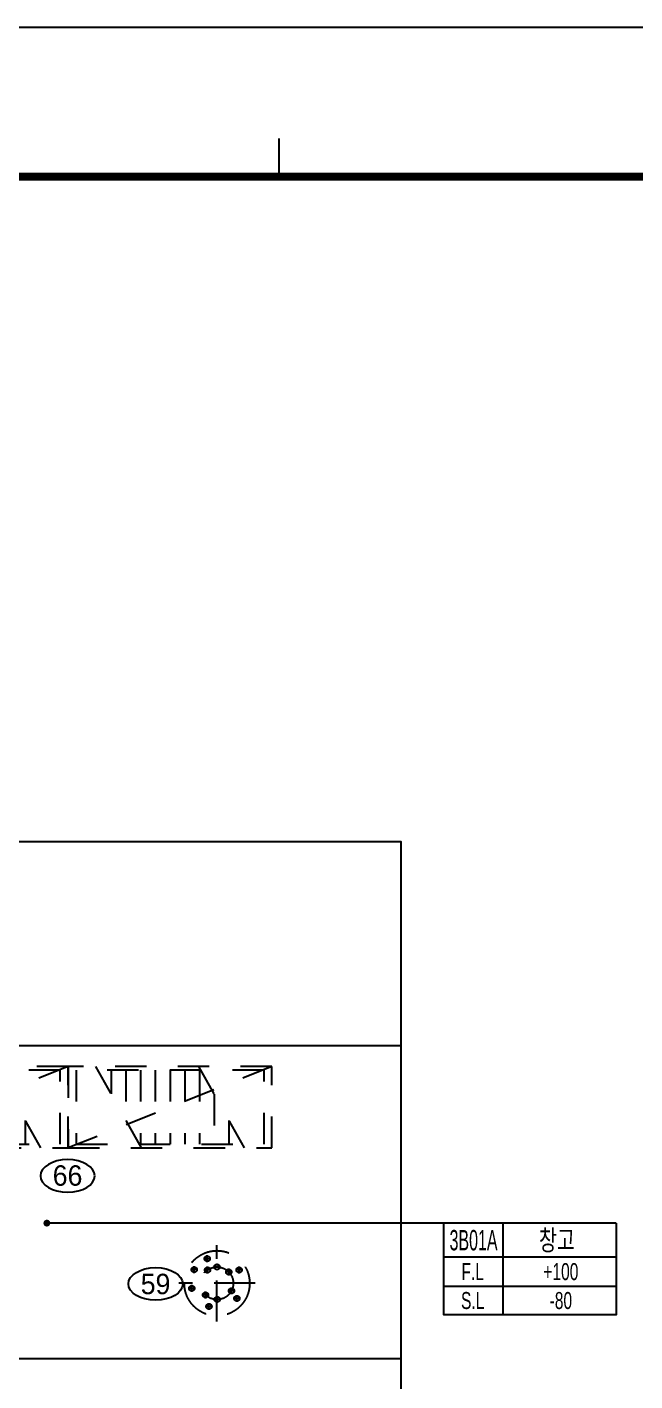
# Model space of a CAD drawing. Header units: millimetres. Extents: x 0 to 253659, y 0 to 59400.
# Drawn here: x 71147 to 75619, y 49447 to 59400 of the extents above; entities that cross this region are included whole.
import ezdxf
from ezdxf.enums import TextEntityAlignment as Align

# ---------------------------------------------------------------- set-up
doc = ezdxf.new("R2010")
doc.units = ezdxf.units.MM
doc.header["$LTSCALE"] = 200
doc.header["$MEASUREMENT"] = 0
for name, pattern in [('DASHDOT', [1, 0.5, -0.25, 0, -0.25]), ('HID', [2.3, 1.5, -0.8]), ('HIDDEN', [2, 1, -1])]:
    doc.linetypes.add(name, pattern=pattern)
doc.layers.get('0').update_dxf_attribs({"linetype": 'CONTINUOUS'})
for name, color, linetype in [('1', 1, 'CONTINUOUS'), ('HD', 3, 'HIDDEN'), ('KC', 1, 'DASHDOT'), ('KI', 4, 'CONTINUOUS'), ('KO', 7, 'CONTINUOUS'), ('M-ROOM', 6, 'CONTINUOUS'), ('ROOM-LINE', 4, 'CONTINUOUS'), ('SHEET', 7, 'CONTINUOUS'), ('주방기구(기존)', 8, 'HID'), ('주방기구-기호', 9, 'CONTINUOUS')]:
    doc.layers.add(name, color=color, linetype=linetype)
doc.layers.add('6', color=7, linetype='CONTINUOUS', true_color=0xff99ff)
doc.layers.add('x', color=161, linetype='CONTINUOUS', plot=False)
doc.styles.get("Standard").update_dxf_attribs({"font": ''})
doc.styles.add('돋움', font='gulim.ttc', dxfattribs={"width": 0.8})
doc.styles.get('Standard').set_extended_font_data('Gulim')

# ---------------------------------------------------------------- blocks, each defined once
blk = doc.blocks.new('Form')
blk.add_line((31000, 28880), (31000, 28630))
blk.add_lwpolyline([(0, 0), (0, 29700), (42000, 29700), (42000, 0)], close=True)
at = {"layer": 'SHEET', "color": 3, "const_width": 60}
blk.add_lwpolyline([(1100, 1100), (1100, 28600), (40900, 28600), (40900, 1100)], close=True, dxfattribs=at)
blk = doc.blocks.new('번호59', base_point=(198745.8, 167939.4))
at = {"color": 4}
blk.add_ellipse((198745.8, 167939.4), major_axis=(200, 0), ratio=0.6, dxfattribs=at)
blk.add_text('59', height=150).set_placement((198745.8, 167939.4), align=Align.MIDDLE_CENTER)
blk = doc.blocks.new('A$C789A1B0B')
at = {"layer": 'HD', "color": 8, "linetype": 'HIDDEN'}
blk.add_lwpolyline([(715, 865), (715, 35), (35, 35), (35, 865)], close=True, dxfattribs=at)
at = {"layer": 'KC', "color": 8, "linetype": 'HIDDEN'}
blk.add_line((750, 900), (0, 0), dxfattribs=at)
at = {"layer": 'KI', "color": 8, "linetype": 'HIDDEN'}
for p, q in [((251.7, 710), (35, 710)), ((493.9, 645), (35, 645)), ((715, 580), (35, 580)), ((715, 515), (35, 515)), ((715, 450), (35, 450)), ((715, 385), (35, 385)), ((715, 320), (35, 320)), ((715, 255), (256.1, 255)), ((715, 190), (498.3, 190))]:
    blk.add_line(p, q, dxfattribs=at)
at = {"layer": 'KO', "color": 8, "linetype": 'HIDDEN'}
for p, q in [((750, 576.2), (0, 777.6)), ((0, 323.8), (750, 122.4))]:
    blk.add_line(p, q, dxfattribs=at)
blk.add_lwpolyline([(0, 0), (0, 900), (750, 900), (750, 0)], close=True, dxfattribs=at)

msp = doc.modelspace()

# ---------------------------------------------------------------- linework, layer by layer
at = {"layer": '1'}
for p, q in [((73898.859, 51909.695), (51998.859, 51909.695)), ((73898.859, 49609.695), (51998.859, 49609.695))]:
    msp.add_line(p, q, dxfattribs=at)
at = {"layer": 'M-ROOM'}
for p, q in [((74647.148, 50357.272), (74647.148, 49932.272)), ((74213.814, 50144.772), (75480.481, 50144.772))]:
    msp.add_line(p, q, dxfattribs=at)
msp.add_lwpolyline([(75480.481, 50357.272), (75480.481, 49932.272), (74213.814, 49932.272), (74213.814, 50357.272)], dxfattribs=at)
at = {"layer": 'ROOM-LINE'}
for p, q in [((75480.481, 50607.272), (71292.691, 50607.272)), ((74213.814, 50357.272), (74213.814, 50607.272)), ((74647.148, 50607.272), (74647.148, 50357.272)), ((75480.481, 50607.272), (75480.481, 50357.272)), ((75480.481, 50357.272), (74213.814, 50357.272))]:
    msp.add_line(p, q, dxfattribs=at)
at = {"layer": 'ROOM-LINE', "const_width": 24.875}
msp.add_lwpolyline([(71280.366, 50604.84, 1), (71305.016, 50609.703, 1)], format="xyb", close=True, dxfattribs=at)
at = {"layer": 'x'}
msp.add_lwpolyline([(73898.859, 40609.695), (73898.859, 53409.695), (51998.859, 53409.695), (51998.859, 40609.695), (73898.859, 40609.695)], dxfattribs=at)
at = {"layer": '주방기구(기존)'}
for p, q in [((72472.676, 50320.683), (72472.676, 50370.683)), ((72544.247, 49885.065), (72544.247, 50445.065)), ((72401.517, 50265.585), (72351.517, 50265.585)), ((72376.517, 50240.585), (72376.517, 50290.585)), ((72497.676, 50345.683), (72447.676, 50345.683)), ((72500.159, 50263.182), (72450.159, 50263.182)), ((72475.159, 50238.182), (72475.159, 50288.182)), ((72569.247, 50285.065), (72519.247, 50285.065)), ((72630.744, 50223.241), (72630.744, 50273.241)), ((72731.84, 50262.915), (72681.84, 50262.915)), ((72706.84, 50237.915), (72706.84, 50287.915)), ((72824.247, 50165.065), (72264.247, 50165.065)), ((72655.744, 50248.241), (72605.744, 50248.241)), ((72383.71, 50127.636), (72333.71, 50127.636)), ((72358.71, 50102.636), (72358.71, 50152.636)), ((72485.132, 50079.481), (72435.132, 50079.481)), ((72460.132, 50054.481), (72460.132, 50104.481)), ((72545.685, 50021.647), (72545.685, 50071.647)), ((72676.134, 50109.587), (72626.134, 50109.587)), ((72651.134, 50084.587), (72651.134, 50134.587)), ((72690.814, 50028.767), (72690.814, 50078.767)), ((72510.141, 49995.028), (72460.141, 49995.028)), ((72485.141, 49970.028), (72485.141, 50020.028)), ((72570.685, 50046.647), (72520.685, 50046.647)), ((72715.814, 50053.767), (72665.814, 50053.767))]:
    msp.add_line(p, q, dxfattribs=at)
for centre, radius in [((72544.247, 50165.065), 240), ((72472.676, 50345.683), 20), ((72376.517, 50265.585), 20), ((72544.247, 50165.065), 120), ((72475.159, 50263.182), 20), ((72544.247, 50285.065), 20), ((72630.744, 50248.241), 20), ((72706.84, 50262.915), 20), ((72358.71, 50127.636), 20), ((72460.132, 50079.481), 20), ((72545.685, 50046.647), 20), ((72651.134, 50109.587), 20), ((72690.814, 50053.767), 20), ((72485.141, 49995.028), 20)]:
    msp.add_circle(centre, radius, dxfattribs=at)
at = {"layer": '주방기구-기호', "color": 4, "extrusion": (0, 0, -1)}
msp.add_ellipse((71444.901, 50954.51), major_axis=(200, 0), ratio=0.6, dxfattribs=at)

# ---------------------------------------------------------------- block references
msp.add_blockref('Form', (42000, 29700))
at = {"layer": '6', "xscale": -0.8000000000465661, "yscale": 1.666666666744277, "rotation": 270}
for p in [(69948.86, 51159.695), (71448.86, 51159.695)]:
    msp.add_blockref('A$C789A1B0B', p, dxfattribs=at)
at = {"layer": '주방기구-기호', "color": 4}
msp.add_blockref('번호59', (72092.35, 50160.232), dxfattribs=at)

# ---------------------------------------------------------------- texts
at = {"layer": 'M-ROOM', "style": '돋움', "width": 0.7}
for s, p in [('F.L', (74425.48, 50251.022)), ('+100', (75074.278, 50251.022)), ('S.L', (74425.48, 50038.522)), ('-80', (75074.278, 50038.522))]:
    msp.add_text(s, height=125, dxfattribs=at).set_placement(p, align=Align.MIDDLE_CENTER)
at = {"layer": 'ROOM-LINE', "style": '돋움'}
for s, width, p in [('창고 ', 0.7, (75064.014, 50482.016)), ('3B01A', 0.6, (74431.882, 50482.016))]:
    msp.add_text(s, height=150, dxfattribs=dict(at, width=width)).set_placement(p, align=Align.MIDDLE_CENTER)
at = {"layer": '주방기구-기호'}
msp.add_text('66', height=150, dxfattribs=at).set_placement((71444.901, 50957.506), align=Align.MIDDLE_CENTER)

doc.saveas('drawing.dxf')
